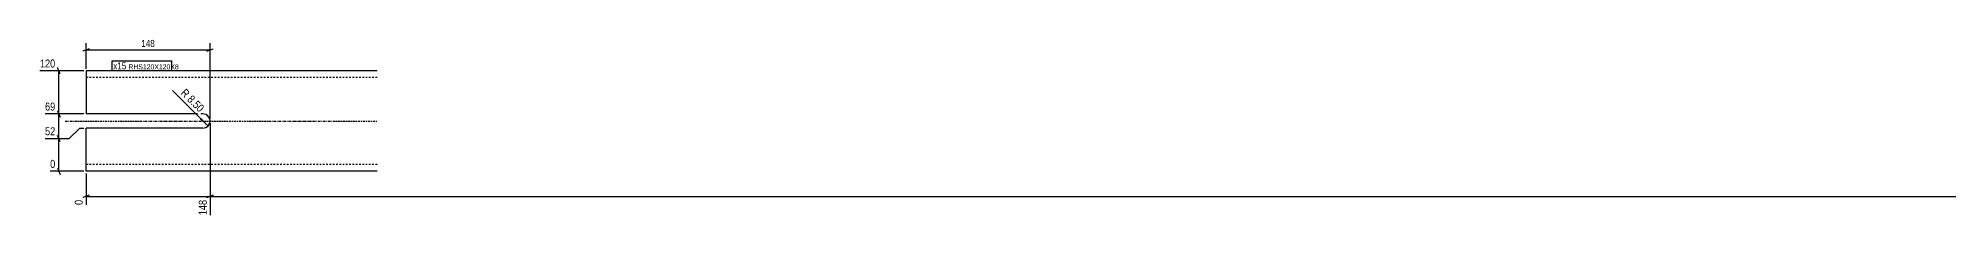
# Model space of a CAD drawing. Header units: millimetres. Extents: x 105 to 24312, y 5 to 225.
# Drawn here: x 15196 to 17475, y 12 to 225 of the extents above; entities that cross this region are included whole.
import ezdxf

# ---------------------------------------------------------------- set-up
doc = ezdxf.new("R2010")
doc.units = ezdxf.units.MM
doc.linetypes.add('DXK_LINE_DOT2', pattern=[3.9198, 1.9599, -1.9599])
doc.linetypes.add('DXK_LINE_DOT3', pattern=[5.9187, 2.979, -0.9799, 0.9799, -0.9799])
for name, color, linetype in [('MÅLSÆTNING', 7, 'Continuous'), ('STÅL', 7, 'Continuous'), ('TEKST', 7, 'Continuous')]:
    doc.layers.add(name, color=color, linetype=linetype)
doc.styles.add('Arial Narrow', font='ARIALN.TTF', dxfattribs={"height": 0.2})

msp = doc.modelspace()

# ---------------------------------------------------------------- hatches: boundary and pattern name
at = {"layer": 'MÅLSÆTNING', "linetype": 'Continuous'}
msp.add_hatch(color=7, dxfattribs=at).paths.add_polyline_path([(15390.1, 129.8), (15398.1, 120.1), (15388.4, 128.1)])

# ---------------------------------------------------------------- linework, layer by layer
at = {"layer": 'MÅLSÆTNING', "color": 7, "linetype": 'Continuous'}
for p, q in [((15256.3, 212.5), (15248.8, 209.5)), ((15252.6, 188.6), (15252.6, 219)), ((15252.6, 211), (15400.6, 211)), ((15396.8, 209.5), (15404.3, 212.5)), ((15250.1, 186.1), (15197.6, 186.1)), ((15221.6, 182.4), (15218.6, 189.9)), ((15220.1, 134.6), (15220.1, 186.1)), ((15398.1, 120.1), (15355.7, 162.5)), ((15218.6, 138.4), (15221.6, 130.9)), ((15250.1, 134.6), (15203.7, 134.6)), ((15250.1, 134.6), (15203.7, 134.6)), ((15232.6, 105.1), (15245.1, 117.6)), ((15232.6, 105.1), (15245.1, 117.6)), ((15245.1, 117.6), (15250.1, 117.6)), ((15245.1, 117.6), (15250.1, 117.6)), ((15203.7, 105.1), (15232.6, 105.1)), ((15221.6, 101.4), (15218.6, 108.9)), ((15220.1, 66.1), (15220.1, 105.1)), ((15218.6, 69.9), (15221.6, 62.4)), ((15250.1, 66.1), (15209.8, 66.1)), ((15252.6, 63.6), (15252.6, 25.8)), ((15256.3, 37.6), (15248.8, 34.6)), ((15252.6, 36.1), (15400.6, 36.1)), ((15396.8, 34.6), (15404.3, 37.6))]:
    msp.add_line(p, q, dxfattribs=at)
msp.add_arc((15392.1, 126.1), 8.5, 270, 360, dxfattribs=at)
at = {"layer": 'STÅL', "color": 2, "linetype": 'Continuous'}
for p, q in [((15252.6, 186.1), (15252.6, 134.6)), ((15599.9, 186.1), (15252.6, 186.1)), ((15392.1, 134.6), (15252.6, 134.6)), ((15252.6, 86.1), (15252.6, 117.6)), ((15392.1, 117.6), (15252.6, 117.6)), ((15395.3, 134), (15392.1, 134.6)), ((15392.1, 117.6), (15395.3, 118.3)), ((15252.6, 66.1), (15252.6, 86.1)), ((15599.9, 66.1), (15252.6, 66.1))]:
    msp.add_line(p, q, dxfattribs=at)
at = {"layer": 'STÅL', "color": 7, "linetype": 'DXK_LINE_DOT2'}
for p, q in [((15599.9, 178.1), (15252.6, 178.1)), ((15252.6, 67.6), (15252.6, 86.1)), ((15599.9, 74.1), (15252.6, 74.1))]:
    msp.add_line(p, q, dxfattribs=at)
at = {"layer": 'STÅL', "color": 7, "linetype": 'DXK_LINE_DOT3'}
msp.add_line((15227.6, 126.1), (15599.9, 126.1), dxfattribs=at)
at = {"layer": 'STÅL', "color": 2, "linetype": 'Continuous'}
msp.add_arc((15392.1, 126.1), 8.5, 292.5, 67.5, dxfattribs=at)

# ---------------------------------------------------------------- next in the draw order: wipeouts: each hides what was drawn before it
at = {"color": 0}
for points, layer in [([(15336.3, 212.9), (15336.3, 225.2), (15316.8, 225.2), (15316.8, 212.9)], 'MÅLSÆTNING'), ([(15387.7, 133.2), (15397.6, 143.1), (15371.9, 168.7), (15362, 158.8)], 'MÅLSÆTNING'), ([(15300.6, 187.9), (15300.6, 196.6), (15285.1, 196.6), (15285.1, 187.9)], 'TEKST')]:
    msp.add_wipeout(points, dxfattribs=at).dxf.layer = layer
at = {"color": 0, "linetype": 'Continuous'}
for points in [[(15217.8, 188.1), (15217.8, 202.1), (15195.6, 202.1), (15195.6, 188.1)], [(15217.8, 107.1), (15217.8, 121.1), (15201.7, 121.1), (15201.7, 107.1)], [(15217.8, 68.1), (15217.8, 82.1), (15207.8, 82.1), (15207.8, 68.1)], [(15250.6, 33.9), (15236.6, 33.9), (15236.6, 23.8), (15250.6, 23.8)]]:
    msp.add_wipeout(points, dxfattribs=at).dxf.layer = 'MÅLSÆTNING'

# ---------------------------------------------------------------- next in the draw order: linework, layer by layer
at = {"layer": 'MÅLSÆTNING', "color": 7, "linetype": 'Continuous'}
for p, q in [((15400.6, 128.6), (15400.6, 219)), ((15218.6, 138.4), (15221.6, 130.9)), ((15220.1, 105.1), (15220.1, 134.6)), ((15400.6, 123.6), (15400.6, 13.6)), ((15203.7, 105.1), (15232.6, 105.1)), ((15221.6, 101.4), (15218.6, 108.9))]:
    msp.add_line(p, q, dxfattribs=at)

# ---------------------------------------------------------------- next in the draw order: texts
at = {"layer": 'MÅLSÆTNING', "color": 3, "style": 'Arial Narrow'}
msp.add_text('148', height=8.35, dxfattribs=at).set_placement((15318.6, 214.7))
at = {"layer": 'MÅLSÆTNING', "color": 3, "linetype": 'Continuous', "style": 'Arial Narrow'}
for s, p in [('120', (15197.6, 190.1)), ('52', (15203.7, 109.1)), ('0', (15209.8, 70.1))]:
    msp.add_text(s, height=9.54, dxfattribs=at).set_placement(p)
at = {"layer": 'MÅLSÆTNING', "color": 3, "style": 'Arial Narrow'}
msp.add_text('R 8.50', height=9.54, rotation=-45.0001, dxfattribs=at).set_placement((15364.9, 158.8))
at = {"layer": 'MÅLSÆTNING', "color": 3, "linetype": 'Continuous', "style": 'Arial Narrow'}
msp.add_text('0', height=9.54, rotation=90.0002, dxfattribs=at).set_placement((15248.6, 25.8))

# ---------------------------------------------------------------- next in the draw order: wipeouts: each hides what was drawn before it
at = {"color": 0}
msp.add_wipeout([(15300.6, 187.9), (15300.6, 196.6), (15285.1, 196.6), (15285.1, 187.9)], dxfattribs=at).dxf.layer = 'TEKST'

# ---------------------------------------------------------------- next in the draw order: linework, layer by layer
at = {"layer": 'TEKST', "color": 7, "linetype": 'Continuous'}
msp.add_line((15283.6, 186.4), (15283.6, 198.1), dxfattribs=at)

# ---------------------------------------------------------------- next in the draw order: wipeouts: each hides what was drawn before it
at = {"color": 0, "linetype": 'Continuous'}
for points in [[(15217.8, 136.6), (15217.8, 150.6), (15201.7, 150.6), (15201.7, 136.6)], [(15398.6, 33.9), (15384.6, 33.9), (15384.6, 11.6), (15398.6, 11.6)]]:
    msp.add_wipeout(points, dxfattribs=at).dxf.layer = 'MÅLSÆTNING'
at = {"color": 0}
msp.add_wipeout([(15353.4, 187.9), (15353.4, 194.1), (15303.2, 194.1), (15303.2, 187.9)], dxfattribs=at).dxf.layer = 'TEKST'

# ---------------------------------------------------------------- next in the draw order: linework, layer by layer
at = {"layer": 'MÅLSÆTNING', "color": 7, "linetype": 'Continuous'}
for p, q in [((15400.6, 123.6), (15400.6, 13.6)), ((15404.3, 37.6), (15396.8, 34.6)), ((15400.6, 36.1), (24104.6, 36.1))]:
    msp.add_line(p, q, dxfattribs=at)

# ---------------------------------------------------------------- next in the draw order: texts
at = {"layer": 'MÅLSÆTNING', "color": 3, "linetype": 'Continuous', "style": 'Arial Narrow'}
msp.add_text('69', height=9.54, dxfattribs=at).set_placement((15203.7, 138.6))
msp.add_text('148', height=9.54, rotation=90.0002, dxfattribs=at).set_placement((15396.6, 13.6))

# ---------------------------------------------------------------- next in the draw order: wipeouts: each hides what was drawn before it
at = {"color": 0}
msp.add_wipeout([(15353.4, 187.9), (15353.4, 194.1), (15303.2, 194.1), (15303.2, 187.9)], dxfattribs=at).dxf.layer = 'TEKST'

# ---------------------------------------------------------------- next in the draw order: linework, layer by layer
at = {"layer": 'TEKST', "color": 7, "linetype": 'Continuous'}
for p, q in [((15283.6, 198.1), (15354.9, 198.1)), ((15283.6, 186.4), (15354.9, 186.4)), ((15354.9, 186.4), (15354.9, 198.1))]:
    msp.add_line(p, q, dxfattribs=at)

# ---------------------------------------------------------------- next in the draw order: texts
at = {"layer": 'TEKST', "color": 3, "style": 'Arial Narrow'}
for s, height, p in [('x15', 8.35, (15285.1, 187.9)), ('RHS120X120X8', 5.965, (15303.2, 187.9))]:
    msp.add_text(s, height=height, dxfattribs=at).set_placement(p)

doc.saveas('drawing.dxf')
